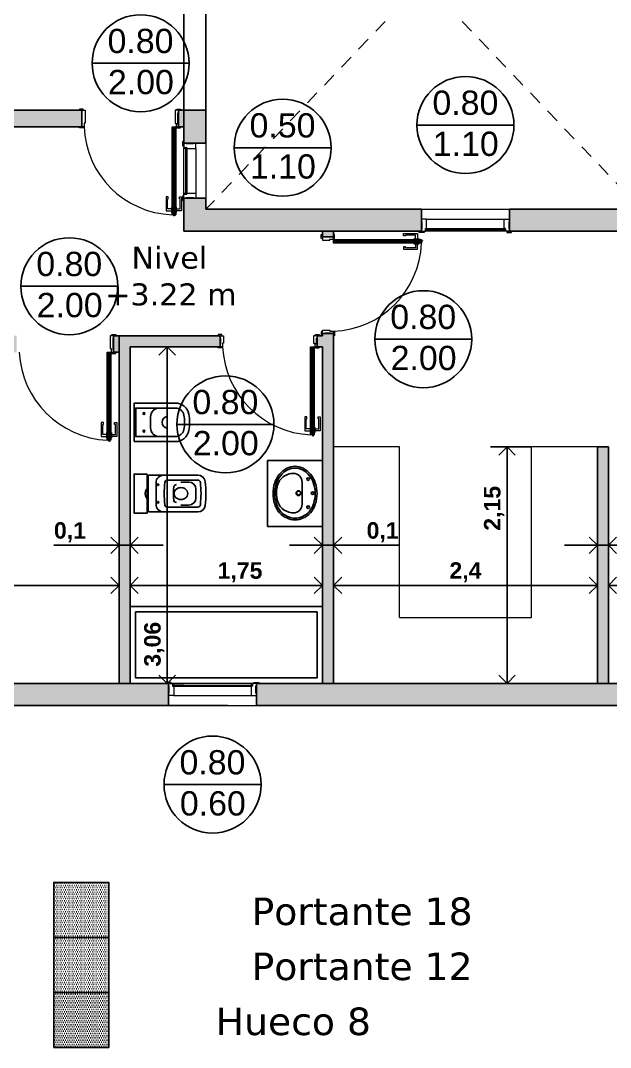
# Model space of a CAD drawing. Header units: millimetres. Extents: x 1515.3 to 1542.6, y 1481.1 to 1546.5.
# Drawn here: x 1531.66 to 1537.02, y 1532.48 to 1541.82 of the extents above; entities that cross this region are included whole.
import ezdxf
from ezdxf.enums import TextEntityAlignment as Align

# ---------------------------------------------------------------- set-up
doc = ezdxf.new("R2010")
doc.units = ezdxf.units.MM
doc.linetypes.add('ACAD_ISO04W100', pattern=[30, 24, -3, 0, -3])
doc.linetypes.add('HIDDEN', pattern=[0.375, 0.25, -0.125])
for name, color, linetype in [('0-Límites', 2, 'Continuous'), ('6 - Pisos', 252, 'Continuous'), ('6 -Sanitarios', 86, 'Continuous'), ('6-Ejes Mampostería', 7, 'Continuous'), ('6-Muro 15', 160, 'Continuous'), ('6-Muro 30', 10, 'Continuous'), ('6-Muro 8', 253, 'Continuous'), ('6-Revoques', 7, 'Continuous'), ('6-Sanitarios', 86, 'Continuous'), ('7-Nomen. Carpintería', 7, 'Continuous')]:
    doc.layers.add(name, color=color, linetype=linetype)
for name, color, linetype, lineweight in [('7-Puertas', 7, 'Continuous', 0), ('7-Ventanas', 7, 'Continuous', 0), ('madera', 35, 'Continuous', 18)]:
    doc.layers.add(name, color=color, linetype=linetype, lineweight=lineweight)
doc.styles.add('ARIAL', font='ARIAL.TTF')
doc.styles.add('SANSSERIFBOLD', font='sasb____.pfb')
doc.styles.get("Standard").update_dxf_attribs({"font": 'ARIAL.TTF'})
doc.dimstyles.new('cota de flecha 1en100', dxfattribs={"dimtxt": 0.18, "dimasz": 0.15, "dimexe": 0.15, "dimexo": 0, "dimgap": 0.025, "dimtad": 1, "dimtxsty": 'SANSSERIFBOLD', "dimblk": 'OPEN90', "dimcen": 0.3, "dimadec": 0, "dimazin": 0, "dimtfac": 1, "dimtmove": 0, "dimatfit": 3, "dimldrblk": 'OPEN90', "dimfxl": 0, "dimarcsym": 0})
pattern_1 = [(0, (-2040.129378, -198.48109), (0.009921875, 0.01984375), [0, -0.01984375])]

# ---------------------------------------------------------------- blocks, each defined once
blk = doc.blocks.new('_Open90')
at = {"color": 0, "linetype": 'ByBlock', "lineweight": -2}
for p, q in [((0, 0), (-1, 0)), ((-0.5, 0.5), (0, 0)), ((0, 0), (-0.5, -0.5))]:
    blk.add_line(p, q, dxfattribs=at)
blk = doc.blocks.new('*D32')
at = {"layer": '6-Ejes Mampostería', "color": 0, "lineweight": -2}
for p, q in [((1529.1949, 1536.8392), (1529.1949, 1536.534)), ((1532.5549, 1536.8581), (1532.5549, 1536.534)), ((1529.3449, 1536.684), (1532.4049, 1536.684))]:
    blk.add_line(p, q, dxfattribs=at)
at = {"layer": '6-Ejes Mampostería', "color": 0, "lineweight": -2, "xscale": 0.15, "yscale": 0.15, "zscale": 0.15, "rotation": 180}
blk.add_blockref('_Open90', (1529.1949, 1536.684), dxfattribs=at)
at = {"layer": '6-Ejes Mampostería', "color": 0, "lineweight": -2, "xscale": 0.15, "yscale": 0.15, "zscale": 0.15}
blk.add_blockref('_Open90', (1532.5549, 1536.684), dxfattribs=at)
at = {"layer": '6-Ejes Mampostería', "color": 0, "insert": (1531.0249, 1536.802), "char_height": 0.15, "attachment_point": 5, "style": 'SANSSERIFBOLD'}
blk.add_mtext('3,36', dxfattribs=at)
blk = doc.blocks.new('*D33')
at = {"layer": '6-Ejes Mampostería', "color": 0, "lineweight": -2}
for p, q in [((1532.6549, 1536.8392), (1532.6549, 1536.534)), ((1534.4049, 1536.8581), (1534.4049, 1536.534)), ((1532.8049, 1536.684), (1534.2549, 1536.684))]:
    blk.add_line(p, q, dxfattribs=at)
at = {"layer": '6-Ejes Mampostería', "color": 0, "lineweight": -2, "xscale": 0.15, "yscale": 0.15, "zscale": 0.15, "rotation": 180}
blk.add_blockref('_Open90', (1532.6549, 1536.684), dxfattribs=at)
at = {"layer": '6-Ejes Mampostería', "color": 0, "lineweight": -2, "xscale": 0.15, "yscale": 0.15, "zscale": 0.15}
blk.add_blockref('_Open90', (1534.4049, 1536.684), dxfattribs=at)
at = {"layer": '6-Ejes Mampostería', "color": 0, "insert": (1533.6549, 1536.802), "char_height": 0.15, "attachment_point": 5, "style": 'SANSSERIFBOLD'}
blk.add_mtext('1,75', dxfattribs=at)
blk = doc.blocks.new('*D34')
at = {"layer": '6-Ejes Mampostería', "color": 0, "lineweight": -2}
for p, q in [((1534.5049, 1536.8392), (1534.5049, 1536.534)), ((1536.9049, 1536.8581), (1536.9049, 1536.534)), ((1534.6549, 1536.684), (1536.7549, 1536.684))]:
    blk.add_line(p, q, dxfattribs=at)
at = {"layer": '6-Ejes Mampostería', "color": 0, "lineweight": -2, "xscale": 0.15, "yscale": 0.15, "zscale": 0.15, "rotation": 180}
blk.add_blockref('_Open90', (1534.5049, 1536.684), dxfattribs=at)
at = {"layer": '6-Ejes Mampostería', "color": 0, "lineweight": -2, "xscale": 0.15, "yscale": 0.15, "zscale": 0.15}
blk.add_blockref('_Open90', (1536.9049, 1536.684), dxfattribs=at)
at = {"layer": '6-Ejes Mampostería', "color": 0, "insert": (1535.7049, 1536.802), "char_height": 0.15, "attachment_point": 5, "style": 'SANSSERIFBOLD'}
blk.add_mtext('2,4', dxfattribs=at)
blk = doc.blocks.new('*D35')
at = {"layer": '6-Ejes Mampostería', "color": 0, "lineweight": -2}
for p, q in [((1537.0049, 1536.8392), (1537.0049, 1536.534)), ((1540.8949, 1536.8581), (1540.8949, 1536.534)), ((1537.1549, 1536.684), (1540.7449, 1536.684))]:
    blk.add_line(p, q, dxfattribs=at)
at = {"layer": '6-Ejes Mampostería', "color": 0, "lineweight": -2, "xscale": 0.15, "yscale": 0.15, "zscale": 0.15, "rotation": 180}
blk.add_blockref('_Open90', (1537.0049, 1536.684), dxfattribs=at)
at = {"layer": '6-Ejes Mampostería', "color": 0, "lineweight": -2, "xscale": 0.15, "yscale": 0.15, "zscale": 0.15}
blk.add_blockref('_Open90', (1540.8949, 1536.684), dxfattribs=at)
at = {"layer": '6-Ejes Mampostería', "color": 0, "insert": (1538.8949, 1536.802), "char_height": 0.15, "attachment_point": 5, "style": 'SANSSERIFBOLD'}
blk.add_mtext('3,89', dxfattribs=at)
blk = doc.blocks.new('*D40')
at = {"layer": '6-Ejes Mampostería', "color": 0, "lineweight": -2}
for p, q in [((1532.5549, 1537.2225), (1532.5549, 1536.8984)), ((1532.6549, 1537.2036), (1532.6549, 1536.8984)), ((1532.4049, 1537.0484), (1531.9614, 1537.0484)), ((1532.6549, 1537.0484), (1532.5549, 1537.0484)), ((1532.8049, 1537.0484), (1532.9549, 1537.0484))]:
    blk.add_line(p, q, dxfattribs=at)
at = {"layer": '6-Ejes Mampostería', "color": 0, "lineweight": -2, "xscale": 0.15, "yscale": 0.15, "zscale": 0.15}
blk.add_blockref('_Open90', (1532.5549, 1537.0484), dxfattribs=at)
at = {"layer": '6-Ejes Mampostería', "color": 0, "lineweight": -2, "xscale": 0.15, "yscale": 0.15, "zscale": 0.15, "rotation": 180}
blk.add_blockref('_Open90', (1532.6549, 1537.0484), dxfattribs=at)
at = {"layer": '6-Ejes Mampostería', "color": 0, "insert": (1532.1081, 1537.1664), "char_height": 0.15, "attachment_point": 5, "style": 'SANSSERIFBOLD'}
blk.add_mtext('0,1', dxfattribs=at)
blk = doc.blocks.new('*D42')
at = {"layer": '6-Ejes Mampostería', "color": 0, "lineweight": -2}
for p, q in [((1534.4049, 1537.2225), (1534.4049, 1536.8984)), ((1534.5049, 1537.2036), (1534.5049, 1536.8984)), ((1534.2549, 1537.0484), (1534.1049, 1537.0484)), ((1534.4049, 1537.0484), (1534.5049, 1537.0484)), ((1534.6549, 1537.0484), (1535.0983, 1537.0484))]:
    blk.add_line(p, q, dxfattribs=at)
at = {"layer": '6-Ejes Mampostería', "color": 0, "lineweight": -2, "xscale": 0.15, "yscale": 0.15, "zscale": 0.15}
blk.add_blockref('_Open90', (1534.4049, 1537.0484), dxfattribs=at)
at = {"layer": '6-Ejes Mampostería', "color": 0, "lineweight": -2, "xscale": 0.15, "yscale": 0.15, "zscale": 0.15, "rotation": 180}
blk.add_blockref('_Open90', (1534.5049, 1537.0484), dxfattribs=at)
at = {"layer": '6-Ejes Mampostería', "color": 0, "insert": (1534.9516, 1537.1664), "char_height": 0.15, "attachment_point": 5, "style": 'SANSSERIFBOLD'}
blk.add_mtext('0,1', dxfattribs=at)
blk = doc.blocks.new('*D43')
at = {"layer": '6-Ejes Mampostería', "color": 0, "lineweight": -2}
for p, q in [((1536.9049, 1537.2225), (1536.9049, 1536.8984)), ((1537.0049, 1537.2036), (1537.0049, 1536.8984)), ((1536.7549, 1537.0484), (1536.6049, 1537.0484)), ((1536.9049, 1537.0484), (1537.0049, 1537.0484)), ((1537.1549, 1537.0484), (1537.5983, 1537.0484))]:
    blk.add_line(p, q, dxfattribs=at)
at = {"layer": '6-Ejes Mampostería', "color": 0, "lineweight": -2, "xscale": 0.15, "yscale": 0.15, "zscale": 0.15}
blk.add_blockref('_Open90', (1536.9049, 1537.0484), dxfattribs=at)
at = {"layer": '6-Ejes Mampostería', "color": 0, "lineweight": -2, "xscale": 0.15, "yscale": 0.15, "zscale": 0.15, "rotation": 180}
blk.add_blockref('_Open90', (1537.0049, 1537.0484), dxfattribs=at)
at = {"layer": '6-Ejes Mampostería', "color": 0, "insert": (1537.4516, 1537.1664), "char_height": 0.15, "attachment_point": 5, "style": 'SANSSERIFBOLD'}
blk.add_mtext('0,1', dxfattribs=at)
blk = doc.blocks.new('*D49')
at = {"layer": '6-Ejes Mampostería', "color": 0, "lineweight": -2}
for p, q in [((1536.3049, 1537.9424), (1535.9334, 1537.9424)), ((1536.0834, 1535.9424), (1536.0834, 1537.7924)), ((1535.9283, 1535.7924), (1536.2334, 1535.7924))]:
    blk.add_line(p, q, dxfattribs=at)
at = {"layer": '6-Ejes Mampostería', "color": 0, "lineweight": -2, "xscale": 0.15, "yscale": 0.15, "zscale": 0.15}
for p, rotation in [((1536.0834, 1537.9424), 90), ((1536.0834, 1535.7924), 270)]:
    blk.add_blockref('_Open90', p, dxfattribs=dict(at, rotation=rotation))
at = {"layer": '6-Ejes Mampostería', "color": 0, "insert": (1535.9654, 1537.3844), "char_height": 0.15, "attachment_point": 5, "rotation": 90, "style": 'SANSSERIFBOLD'}
blk.add_mtext('2,15', dxfattribs=at)
blk = doc.blocks.new('*D50')
at = {"layer": '6-Ejes Mampostería', "color": 0, "lineweight": -2}
for p, q in [((1533.2143, 1538.8524), (1532.8428, 1538.8524)), ((1532.9928, 1535.9424), (1532.9928, 1538.7024)), ((1532.8377, 1535.7924), (1533.1428, 1535.7924))]:
    blk.add_line(p, q, dxfattribs=at)
at = {"layer": '6-Ejes Mampostería', "color": 0, "lineweight": -2, "xscale": 0.15, "yscale": 0.15, "zscale": 0.15}
for p, rotation in [((1532.9928, 1538.8524), 90), ((1532.9928, 1535.7924), 270)]:
    blk.add_blockref('_Open90', p, dxfattribs=dict(at, rotation=rotation))
at = {"layer": '6-Ejes Mampostería', "color": 0, "insert": (1532.8748, 1536.1488), "char_height": 0.15, "attachment_point": 5, "rotation": 90, "style": 'SANSSERIFBOLD'}
blk.add_mtext('3,06', dxfattribs=at)

msp = doc.modelspace()

# ---------------------------------------------------------------- hatches: boundary and pattern name
at = {"layer": '6-Muro 15'}
h = msp.add_hatch(dxfattribs=at)
h.set_pattern_fill('DOTS', color=256, scale=0.005, style=0)
h.set_pattern_definition([(0, (-889.1282435, 156.3702736), (0.00396875, 0.0079375), [0, -0.0079375])])
h.paths.add_polyline_path([(1529.0449, 1541.0024), (1529.0449, 1535.7924), (1529.1949, 1535.7924), (1529.1949, 1538.8024), (1531.6249, 1538.8024), (1531.6249, 1538.9524), (1529.1949, 1538.9524), (1529.1949, 1540.8524), (1532.2149, 1540.8524), (1532.2149, 1541.0024)])
h.paths.add_polyline_path([(1533.1449, 1541.0024), (1533.0949, 1541.0024), (1533.0949, 1540.8524), (1533.1449, 1540.8524)])
h.paths.add_polyline_path([(1532.5049, 1538.8024), (1532.5549, 1538.8024), (1532.5549, 1538.9524), (1532.5049, 1538.9524)])
h = msp.add_hatch(dxfattribs=at)
h.set_pattern_fill('DOTS', color=256, scale=0.0125, style=0)
h.set_pattern_definition([(0, (-249.543334, 662.866994), (0.009921875, 0.01984375), [0, -0.01984375])])
h.paths.add_polyline_path([(1531.9614, 1532.9837), (1532.4614, 1532.9837), (1532.4614, 1533.4837), (1531.9614, 1533.4837)])
at = {"layer": '6-Muro 30'}
h = msp.add_hatch(dxfattribs=at)
h.set_pattern_fill('DOTS', color=256, scale=0.0125, style=0)
h.set_pattern_definition(pattern_1)
h.paths.add_polyline_path([(1529.6949, 1535.7924), (1529.0449, 1535.7924), (1529.0449, 1535.5924), (1529.6949, 1535.5924)])
h.paths.add_polyline_path([(1533.0049, 1535.7924), (1531.1949, 1535.7924), (1531.1949, 1535.5924), (1533.0049, 1535.5924)])
h.paths.add_polyline_path([(1538.2549, 1535.7924), (1533.8049, 1535.7924), (1533.8049, 1535.5924), (1538.2549, 1535.5924)])
h.paths.add_polyline_path([(1541.0547, 1540.1024), (1539.7549, 1540.1024), (1539.7549, 1539.9024), (1540.8949, 1539.9024), (1540.8949, 1535.7924), (1539.7549, 1535.7924), (1539.7549, 1535.5924), (1541.0449, 1535.5924)])
h.paths.add_polyline_path([(1541.1949, 1540.1024), (1541.0547, 1540.1024), (1541.0449, 1535.5924), (1541.1949, 1535.5924)])
h.paths.add_polyline_path([(1538.2549, 1540.1024), (1536.1049, 1540.1024), (1536.1049, 1539.9024), (1538.2549, 1539.9024)])
h.paths.add_polyline_path([(1535.3049, 1540.1024), (1533.3449, 1540.1024), (1533.3449, 1540.2024), (1533.1449, 1540.2024), (1533.1449, 1539.9024), (1535.3049, 1539.9024)])
h.paths.add_polyline_path([(1533.3449, 1541.0024), (1533.1449, 1541.0024), (1533.1449, 1540.7024), (1533.3449, 1540.7024)])
h = msp.add_hatch(dxfattribs=at)
h.set_pattern_fill('DOTS', color=256, scale=0.0125, style=0)
h.set_pattern_definition([(0, (-249.543334, 662.616994), (0.009921875, 0.01984375), [0, -0.01984375])])
h.paths.add_polyline_path([(1532.4614, 1533.4837), (1532.4614, 1533.9837), (1531.9614, 1533.9837), (1531.9614, 1533.4837)])
at = {"layer": '6-Muro 8'}
h = msp.add_hatch(dxfattribs=at)
h.set_pattern_fill('DOTS', color=256, scale=0.0125, style=0)
h.set_pattern_definition(pattern_1)
h.paths.add_polyline_path([(1532.5549, 1538.9524), (1532.5549, 1537.3724), (1532.5549, 1535.7924), (1532.6549, 1535.7924), (1532.6549, 1537.3224), (1532.6549, 1538.8524), (1533.4749, 1538.8524), (1533.4749, 1538.9524)])
h.paths.add_polyline_path([(1534.4049, 1535.7924), (1534.5049, 1535.7924), (1534.5049, 1538.9724), (1534.4049, 1538.9724), (1534.4049, 1538.9524), (1534.3549, 1538.9524), (1534.3549, 1538.8524), (1534.4049, 1538.8524)])
h.paths.add_polyline_path([(1537.0049, 1537.9424), (1536.9049, 1537.9424), (1536.9049, 1535.7924), (1537.0049, 1535.7924)])
h.paths.add_polyline_path([(1534.5049, 1539.8524), (1534.5049, 1539.9024), (1534.4049, 1539.9024), (1534.4049, 1539.8524)])
h = msp.add_hatch(dxfattribs=at)
h.set_pattern_fill('DOTS', color=256, scale=0.0125, style=0)
h.set_pattern_definition([(0, (-249.543334, 663.116994), (0.009921875, 0.01984375), [0, -0.01984375])])
h.paths.add_polyline_path([(1532.4614, 1532.9837), (1531.9614, 1532.9837), (1531.9614, 1532.4837), (1532.4614, 1532.4837)])
at = {"layer": '7-Puertas'}
h = msp.add_hatch(dxfattribs=at)
h.set_pattern_fill('CORK', color=252, scale=0.003, angle=765, style=0)
h.set_pattern_definition([(225, (1654.672636, 1656.695632), (0.0067351921, -0.0067351921), []), (1e-14, (1654.6659, 1656.695632), (8e-18, 0.02694078), [0.01347039, -0.01347039]), (1e-14, (1654.664217, 1656.693949), (8e-18, 0.02694078), [0.01347039, -0.01347039]), (1e-14, (1654.662534, 1656.692265), (8e-18, 0.02694078), [0.01347039, -0.01347039])])
h.paths.add_polyline_path([(1533.0368, 1540.0526), (1533.0368, 1540.8526), (1533.07, 1540.8526), (1533.07, 1540.0526)])
h = msp.add_hatch(dxfattribs=at)
h.set_pattern_fill('CORK', color=252, scale=0.003, angle=855, style=0)
h.set_pattern_definition([(315, (1418.611596, 1661.43015), (0.0067351921, 0.0067351921), []), (90, (1418.611596, 1661.423415), (-0.02694078, 1e-17), [0.01347039, -0.01347039]), (90, (1418.61328, 1661.42173), (-0.02694078, 1e-17), [0.01347039, -0.01347039]), (90, (1418.614963, 1661.420047), (-0.02694078, 1e-17), [0.01347039, -0.01347039])])
h.paths.add_polyline_path([(1535.3046, 1539.7943), (1534.5046, 1539.7943), (1534.5046, 1539.8275), (1535.3046, 1539.8275)])
h = msp.add_hatch(dxfattribs=at)
h.set_pattern_fill('CORK', color=252, scale=0.003, angle=765, style=0)
h.set_pattern_definition([(225, (1654.082636, 1654.695632), (0.0067351921, -0.0067351921), []), (1e-14, (1654.0759, 1654.695632), (8e-18, 0.02694078), [0.01347039, -0.01347039]), (1e-14, (1654.074217, 1654.693949), (8e-18, 0.02694078), [0.01347039, -0.01347039]), (1e-14, (1654.072534, 1654.692265), (8e-18, 0.02694078), [0.01347039, -0.01347039])])
h.paths.add_polyline_path([(1532.4468, 1538.0026), (1532.4468, 1538.8026), (1532.48, 1538.8026), (1532.48, 1538.0026)])
h = msp.add_hatch(dxfattribs=at)
h.set_pattern_fill('CORK', color=252, scale=0.003, angle=765, style=0)
h.set_pattern_definition([(225, (1655.932636, 1654.745632), (0.0067351921, -0.0067351921), []), (1e-14, (1655.9259, 1654.745632), (8e-18, 0.02694078), [0.01347039, -0.01347039]), (1e-14, (1655.924217, 1654.743949), (8e-18, 0.02694078), [0.01347039, -0.01347039]), (1e-14, (1655.922534, 1654.742265), (8e-18, 0.02694078), [0.01347039, -0.01347039])])
h.paths.add_polyline_path([(1534.2968, 1538.0526), (1534.2968, 1538.8526), (1534.33, 1538.8526), (1534.33, 1538.0526)])

# ---------------------------------------------------------------- linework, layer by layer
at = {"layer": '0-Límites', "linetype": 'HIDDEN', "ltscale": 0.5}
for p, q in [((1533.3449, 1544.2524), (1537.3049, 1540.1024)), ((1537.3049, 1544.2524), (1533.3449, 1540.1024))]:
    msp.add_line(p, q, dxfattribs=at)
at = {"layer": '0-Límites', "linetype": 'ACAD_ISO04W100', "ltscale": 0.1}
msp.add_line((1528.0449, 1535.5924), (1542.0449, 1535.5924), dxfattribs=at)
at = {"layer": '6 -Sanitarios'}
msp.add_line((1534.2189, 1537.4224), (1534.2189, 1537.6224), dxfattribs=at)
at = {"layer": '6 -Sanitarios', "linetype": 'Continuous', "ltscale": 0.1}
msp.add_line((1534.4049, 1536.4924), (1532.6549, 1536.4924), dxfattribs=at)
at = {"layer": '6 -Sanitarios'}
for points in [[(1533.9049, 1537.2184), (1534.4049, 1537.2184), (1534.4049, 1537.8184), (1533.9049, 1537.8184)], [(1532.7049, 1536.4424), (1534.3549, 1536.4424), (1534.3549, 1535.8424), (1532.7049, 1535.8424)]]:
    msp.add_lwpolyline(points, close=True, dxfattribs=at)
for points in [[(1533.9549, 1537.5184, 0.080772), (1533.9707, 1537.4212, 0.089305), (1534.0134, 1537.343, 0.110962), (1534.0806, 1537.2964, 0.119182), (1534.1549, 1537.2784, 0.119182), (1534.2291, 1537.2964, 0.110962), (1534.2963, 1537.343, 0.089305), (1534.3391, 1537.4212, 0.080772), (1534.3549, 1537.5184, 0.080772), (1534.3391, 1537.6155, 0.089305), (1534.2963, 1537.6938, 0.104793), (1534.2291, 1537.7484, 0.119182), (1534.1549, 1537.7664, 0.119182), (1534.0806, 1537.7484, 0.104793), (1534.0134, 1537.6938, 0.089305), (1533.9707, 1537.6155, 0.080772)], [(1533.9709, 1537.5184, 0.080772), (1533.9858, 1537.4263, 0.088756), (1534.0256, 1537.3535, 0.11126), (1534.0873, 1537.3109, 0.120398), (1534.1549, 1537.2944, 0.120398), (1534.2224, 1537.3109, 0.11126), (1534.2841, 1537.3535, 0.088756), (1534.3239, 1537.4263, 0.080772), (1534.3389, 1537.5184, 0.080772), (1534.3239, 1537.6105, 0.089305), (1534.2838, 1537.6837, 0.104793), (1534.2218, 1537.7342, 0.119182), (1534.1549, 1537.7504, 0.119182), (1534.0879, 1537.7342, 0.104793), (1534.0259, 1537.6837, 0.089305), (1533.9858, 1537.6105, 0.080772)]]:
    msp.add_lwpolyline(points, format="xyb", close=True, dxfattribs=at)
for points in [[(1533.9869, 1537.5224, -0.02495), (1533.9879, 1537.5498, -0.088119)], [(1533.9869, 1537.5224, 0.072856), (1533.9973, 1537.4435, 0.088119)]]:
    msp.add_lwpolyline(points, format="xyb", dxfattribs=at)
for centre, radius in [((1534.2749, 1537.6504), 0.012), ((1534.1869, 1537.5224), 0.0219), ((1534.1869, 1537.5224), 0.0179), ((1534.3149, 1537.5224), 0.012), ((1534.2749, 1537.3944), 0.012)]:
    msp.add_circle(centre, radius, dxfattribs=at)
for centre, radius, start, end in [((1534.1416, 1537.5483), 0.1538, 87.90036, 179.45523), ((1534.1389, 1537.6224), 0.08, 0, 90), ((1534.1416, 1537.4965), 0.1538, 200.171, 272.09964), ((1534.1389, 1537.4224), 0.08, 270, 0)]:
    msp.add_arc(centre, radius, start, end, dxfattribs=at)
at = {"layer": '6-Revoques'}
for p, q in [((1533.1449, 1541.0024), (1533.1449, 1544.1024)), ((1533.3449, 1541.0024), (1533.3449, 1544.1024)), ((1532.2149, 1540.8524), (1532.2149, 1541.0024)), ((1533.0949, 1540.8524), (1533.0949, 1541.0024)), ((1533.1449, 1540.7024), (1533.1449, 1541.0024)), ((1533.3449, 1541.0024), (1533.3449, 1540.7024)), ((1533.1449, 1540.7024), (1533.3449, 1540.7024)), ((1533.1449, 1539.9024), (1533.1449, 1540.2024)), ((1533.1449, 1540.2024), (1533.3449, 1540.2024)), ((1533.3449, 1540.1024), (1533.3449, 1540.2024)), ((1535.3049, 1540.1024), (1535.3049, 1539.9024)), ((1536.1049, 1540.1024), (1536.1049, 1539.9024)), ((1534.4049, 1539.8524), (1534.4049, 1539.9024)), ((1534.5049, 1539.8524), (1534.5049, 1539.9024)), ((1534.5049, 1539.8524), (1534.4049, 1539.8524)), ((1534.4049, 1538.9524), (1534.4049, 1538.9724)), ((1534.5049, 1538.9724), (1534.4049, 1538.9724)), ((1534.5049, 1535.7924), (1534.5049, 1538.9724)), ((1532.5049, 1538.8024), (1532.5049, 1538.9524)), ((1532.5549, 1535.7924), (1532.5549, 1538.9524)), ((1533.4749, 1538.8524), (1533.4749, 1538.9524)), ((1534.3549, 1538.8524), (1534.3549, 1538.9524)), ((1532.6549, 1535.7924), (1532.6549, 1538.8524)), ((1534.4049, 1535.7924), (1534.4049, 1538.8524)), ((1536.9049, 1535.7924), (1536.9049, 1537.9424)), ((1537.0049, 1535.7924), (1537.0049, 1537.9424)), ((1533.0049, 1535.7924), (1533.0049, 1535.5924)), ((1533.0049, 1535.7924), (1533.0049, 1535.5924)), ((1533.8049, 1535.7924), (1533.8049, 1535.5924)), ((1531.1949, 1535.5924), (1533.0049, 1535.5924)), ((1533.8049, 1535.5924), (1538.2549, 1535.5924))]:
    msp.add_line(p, q, dxfattribs=at)
at = {"layer": '6-Revoques', "linetype": 'Continuous', "ltscale": 0.1}
for p, q in [((1529.0449, 1541.0024), (1532.2149, 1541.0024)), ((1533.0949, 1541.0024), (1533.3449, 1541.0024)), ((1529.1949, 1540.8524), (1532.2149, 1540.8524)), ((1533.0949, 1540.8524), (1533.1449, 1540.8524)), ((1533.3449, 1540.1024), (1535.3049, 1540.1024)), ((1536.1049, 1540.1024), (1538.2549, 1540.1024)), ((1533.1449, 1539.9024), (1535.3049, 1539.9024)), ((1536.1049, 1539.9024), (1538.2549, 1539.9024)), ((1532.5049, 1538.9524), (1533.4749, 1538.9524)), ((1534.3549, 1538.9524), (1534.4049, 1538.9524)), ((1532.5049, 1538.8024), (1532.5549, 1538.8024)), ((1532.6549, 1538.8524), (1533.4749, 1538.8524)), ((1534.3549, 1538.8524), (1534.4049, 1538.8524)), ((1537.0049, 1537.9424), (1536.9049, 1537.9424)), ((1531.1949, 1535.7924), (1533.0049, 1535.7924)), ((1533.8049, 1535.7924), (1538.2549, 1535.7924))]:
    msp.add_line(p, q, dxfattribs=at)
at = {"layer": '6-Revoques'}
for points in [[(1531.9614, 1533.4837), (1532.4614, 1533.4837), (1532.4614, 1533.9837), (1531.9614, 1533.9837)], [(1531.9614, 1532.9837), (1532.4614, 1532.9837), (1532.4614, 1533.4837), (1531.9614, 1533.4837)], [(1531.9614, 1532.4837), (1532.4614, 1532.4837), (1532.4614, 1532.9837), (1531.9614, 1532.9837)]]:
    msp.add_lwpolyline(points, close=True, dxfattribs=at)
at = {"layer": '6-Sanitarios'}
for p, q in [((1532.6914, 1538.3381), (1532.6914, 1537.9941)), ((1532.8764, 1538.3411), (1532.6944, 1538.3411)), ((1533.0664, 1538.3411), (1532.8764, 1538.3411)), ((1532.7064, 1538.2941), (1532.7064, 1538.0381)), ((1533.0664, 1538.2961), (1532.7084, 1538.2961)), ((1532.8414, 1538.2161), (1532.8414, 1538.1161)), ((1532.7084, 1538.0361), (1533.0664, 1538.0361)), ((1532.8764, 1537.9911), (1532.6944, 1537.9911)), ((1533.0664, 1537.9911), (1532.8764, 1537.9911)), ((1532.8205, 1537.5184), (1532.8205, 1537.6775)), ((1532.961, 1537.6857), (1532.8287, 1537.6857)), ((1532.961, 1537.6857), (1533.2715, 1537.6857)), ((1532.8908, 1537.6155), (1532.8908, 1537.5184)), ((1532.9933, 1537.6408), (1533.272, 1537.6408)), ((1533.1893, 1537.6228), (1533.1174, 1537.6228)), ((1533.2541, 1537.5184), (1533.2541, 1537.558)), ((1532.8205, 1537.5184), (1532.8205, 1537.3593)), ((1532.8908, 1537.4213), (1532.8908, 1537.5184)), ((1533.2541, 1537.5184), (1533.2541, 1537.4788)), ((1532.9933, 1537.396), (1533.272, 1537.396)), ((1533.1893, 1537.414), (1533.1174, 1537.414)), ((1532.961, 1537.3511), (1532.8287, 1537.3511)), ((1532.961, 1537.3511), (1533.2715, 1537.3511))]:
    msp.add_line(p, q, dxfattribs=at)
msp.add_lwpolyline([(1532.8113, 1537.6957), (1532.8113, 1537.3411), (1532.6914, 1537.3411), (1532.6914, 1537.6957)], close=True, dxfattribs=at)
for points in [[(1532.9092, 1537.606, 0.135765), (1532.9073, 1537.6054, 0.106933), (1532.9055, 1537.6037, 0.081683), (1532.9043, 1537.6014, 0.069843), (1532.9039, 1537.5983, 0.069843), (1532.9043, 1537.5953, 0.081683), (1532.9055, 1537.5929, 0.106933), (1532.9073, 1537.5912, 0.135765), (1532.9092, 1537.5907, 0.135765)], [(1532.9092, 1537.5907, 0.120573), (1532.9115, 1537.5912, 0.105064), (1532.9135, 1537.5929, 0.088664), (1532.9148, 1537.5953, 0.079761), (1532.9153, 1537.5983, 0.079761), (1532.9148, 1537.6013, 0.088664), (1532.9135, 1537.6037, 0.105064), (1532.9115, 1537.6054, 0.120573), (1532.9092, 1537.606, 0.120573)], [(1532.9092, 1537.4308, -0.135765), (1532.9073, 1537.4314, -0.106933), (1532.9055, 1537.4331, -0.081683), (1532.9043, 1537.4354, -0.069843), (1532.9039, 1537.4385, -0.069843), (1532.9043, 1537.4415, -0.081683), (1532.9055, 1537.4439, -0.106933), (1532.9073, 1537.4456, -0.135765), (1532.9092, 1537.4461, -0.135765)], [(1532.9092, 1537.4461, -0.120573), (1532.9115, 1537.4456, -0.105064), (1532.9135, 1537.4439, -0.088664), (1532.9148, 1537.4415, -0.079761), (1532.9153, 1537.4385, -0.079761), (1532.9148, 1537.4355, -0.088664), (1532.9135, 1537.4331, -0.105064), (1532.9115, 1537.4314, -0.120573), (1532.9092, 1537.4308, -0.120573)]]:
    msp.add_lwpolyline(points, format="xyb", dxfattribs=at)
for centre in [(1532.7814, 1538.2461), (1532.7814, 1538.0861)]:
    msp.add_circle(centre, 0.0085, dxfattribs=at)
for centre, radius, start, end in [((1532.6944, 1538.3381), 0.003, 90, 180), ((1533.0664, 1538.2161), 0.125, 11.44415, 90), ((1532.7084, 1538.2941), 0.002, 90, 180), ((1532.9214, 1538.2161), 0.08, 90, 180), ((1533.0031, 1538.1634), 0.0578, 101.60594, 177.38074), ((1533.0014, 1538.1457), 0.075, 97.256, 97.60578), ((1533.0664, 1538.2161), 0.08, 11.44415, 90), ((1532.8194, 1538.1661), 0.332, 348.55585, 11.44415), ((1532.8194, 1538.1661), 0.377, 348.55585, 11.44415), ((1532.9214, 1538.1161), 0.08, 180, 270), ((1533.0031, 1538.1687), 0.0578, 182.61926, 258.39406), ((1532.7084, 1538.0381), 0.002, 180, 270), ((1533.0014, 1538.1865), 0.075, 262.39422, 262.744), ((1533.0664, 1538.1161), 0.08, 270, 348.55585), ((1533.0664, 1538.1161), 0.125, 270, 348.55585), ((1532.6944, 1537.9941), 0.003, 180, 270), ((1532.8287, 1537.6775), 0.00819, 90, 180), ((1532.961, 1537.6155), 0.0702, 90, 180), ((1533.2715, 1537.618), 0.0678, 6.43544, 90), ((1532.8678, 1537.5184), 0.0742, 147.50485, 212.49515), ((1532.8213, 1537.5494), 0.0184, 92.70815, 151.11164), ((1533.8748, 1537.5184), 0.9094, 173.57291, 180), ((1532.9939, 1537.6178), 0.023, 90, 173.57291), ((1534.0065, 1537.5184), 0.9567, 176.63682, 180), ((1533.0784, 1537.5729), 0.027, 90, 176.63682), ((1533.1057, 1537.5184), 0.0504, 121.47191, 180), ((1533.1168, 1537.5034), 0.069, 89.56202, 122.8418), ((1533.1179, 1537.5034), 0.069, 57.1582, 90.43798), ((1533.129, 1537.5184), 0.0504, 0, 58.52809), ((1533.1893, 1537.558), 0.0648, 0, 90), ((1533.2715, 1537.6178), 0.023, 6.42709, 90), ((1532.3906, 1537.5184), 0.9094, 0, 6.42709), ((1532.3888, 1537.5184), 0.9561, 0, 6.43544), ((1532.8213, 1537.4874), 0.0184, 208.88836, 267.29185), ((1533.8748, 1537.5184), 0.9094, 180, 186.42709), ((1534.0065, 1537.5184), 0.9567, 180, 183.36318), ((1533.0784, 1537.4639), 0.027, 183.36318, 270), ((1533.1057, 1537.5184), 0.0504, 180, 238.52809), ((1533.1168, 1537.5334), 0.069, 237.1582, 270.43798), ((1533.1179, 1537.5334), 0.069, 269.56202, 302.8418), ((1533.129, 1537.5184), 0.0504, 301.47191, 0), ((1533.1893, 1537.4788), 0.0648, 270, 0), ((1532.3906, 1537.5184), 0.9094, 353.57291, 0), ((1532.3888, 1537.5184), 0.9561, 353.56456, 0), ((1532.961, 1537.4213), 0.0702, 180, 270), ((1532.9939, 1537.419), 0.023, 186.42709, 270), ((1533.2715, 1537.419), 0.023, 270, 353.57291), ((1533.2715, 1537.4188), 0.0678, 270, 353.56456), ((1532.8287, 1537.3593), 0.00819, 180, 270)]:
    msp.add_arc(centre, radius, start, end, dxfattribs=at)
at = {"layer": '7-Nomen. Carpintería', "color": 1}
for p, q in [((1533.1919, 1541.4295), (1532.3097, 1541.4295)), ((1536.146, 1540.8682), (1535.2637, 1540.8682)), ((1534.4832, 1540.6624), (1533.601, 1540.6624)), ((1532.5438, 1539.4026), (1531.6616, 1539.4026)), ((1535.7627, 1538.9215), (1534.8804, 1538.9215)), ((1533.9635, 1538.1474), (1533.0813, 1538.1474)), ((1533.846, 1534.873), (1532.9637, 1534.873))]:
    msp.add_line(p, q, dxfattribs=at)
at = {"layer": '7-Nomen. Carpintería', "color": 2}
for centre in [(1532.7508, 1541.4295), (1535.7049, 1540.8682), (1534.0421, 1540.6624), (1532.1027, 1539.4026), (1535.3215, 1538.9215), (1533.5224, 1538.1474), (1533.4049, 1534.873)]:
    msp.add_circle(centre, 0.4411, dxfattribs=at)
at = {"layer": '7-Puertas', "color": 2}
for points in [[(1532.1949, 1541.0035), (1532.2298, 1541.0035), (1532.2298, 1541.0131), (1532.1949, 1541.0131), (1532.1949, 1541.0035)], [(1533.1149, 1541.0035), (1533.08, 1541.0035), (1533.08, 1541.0131), (1533.1149, 1541.0131), (1533.1149, 1541.0035)], [(1532.2361, 1540.8524), (1532.2361, 1540.8524), (1532.2361, 1540.8524), (1532.2149, 1540.8524), (1532.2149, 1540.8749), (1532.2197, 1540.8749), (1532.2197, 1540.9799), (1532.2149, 1540.9799), (1532.2149, 1541.0024), (1532.2149, 1541.0024), (1532.2461, 1541.0024), (1532.2461, 1541.0024), (1532.2461, 1541.0024), (1532.2461, 1541.0024), (1532.2461, 1540.8867), (1532.2461, 1540.8867), (1532.2461, 1540.8867), (1532.2361, 1540.8867), (1532.2361, 1540.8524)], [(1533.0737, 1540.8524), (1533.0737, 1540.8524), (1533.0737, 1540.8524), (1533.0949, 1540.8524), (1533.0949, 1540.874), (1533.09, 1540.874), (1533.09, 1540.9799), (1533.0949, 1540.9799), (1533.0949, 1541.0024), (1533.0949, 1541.0024), (1533.0637, 1541.0024), (1533.0637, 1541.0024), (1533.0637, 1541.0024), (1533.0637, 1541.0024), (1533.0637, 1540.8859), (1533.0637, 1540.8859), (1533.0637, 1540.8859), (1533.0737, 1540.8859), (1533.0737, 1540.8524)], [(1532.1949, 1540.8516), (1532.2298, 1540.8516), (1532.2298, 1540.842), (1532.1949, 1540.842), (1532.1949, 1540.8516)], [(1533.1149, 1540.8516), (1533.0799, 1540.8516), (1533.0799, 1540.842), (1533.1149, 1540.842), (1533.1149, 1540.8516)], [(1534.4037, 1539.8724), (1534.4037, 1539.8375), (1534.3941, 1539.8375), (1534.3941, 1539.8724), (1534.4037, 1539.8724)], [(1534.5049, 1539.8312), (1534.5049, 1539.8312), (1534.5049, 1539.8312), (1534.5049, 1539.8524), (1534.4832, 1539.8524), (1534.4832, 1539.8475), (1534.4274, 1539.8475), (1534.4274, 1539.8524), (1534.4049, 1539.8524), (1534.4049, 1539.8524), (1534.4049, 1539.8212), (1534.4049, 1539.8212), (1534.4049, 1539.8212), (1534.4049, 1539.8212), (1534.4714, 1539.8212), (1534.4714, 1539.8212), (1534.4714, 1539.8212), (1534.4714, 1539.8312), (1534.5049, 1539.8312)], [(1534.5056, 1539.8724), (1534.5056, 1539.8374), (1534.5153, 1539.8374), (1534.5153, 1539.8724), (1534.5056, 1539.8724)], [(1532.5249, 1538.9535), (1532.49, 1538.9535), (1532.49, 1538.9631), (1532.5249, 1538.9631), (1532.5249, 1538.9535)], [(1533.4549, 1538.9535), (1533.4898, 1538.9535), (1533.4898, 1538.9631), (1533.4549, 1538.9631), (1533.4549, 1538.9535)], [(1534.3749, 1538.9535), (1534.34, 1538.9535), (1534.34, 1538.9631), (1534.3749, 1538.9631), (1534.3749, 1538.9535)], [(1534.4037, 1538.9524), (1534.4037, 1538.9873), (1534.3941, 1538.9873), (1534.3941, 1538.9524), (1534.4037, 1538.9524)], [(1534.5049, 1538.9936), (1534.5049, 1538.9936), (1534.5049, 1538.9936), (1534.5049, 1538.9724), (1534.4824, 1538.9724), (1534.4824, 1538.9773), (1534.4274, 1538.9773), (1534.4274, 1538.9724), (1534.4049, 1538.9724), (1534.4049, 1538.9724), (1534.4049, 1539.0036), (1534.4049, 1539.0036), (1534.4049, 1539.0036), (1534.4049, 1539.0036), (1534.4705, 1539.0036), (1534.4705, 1539.0036), (1534.4705, 1539.0036), (1534.4705, 1538.9936), (1534.5049, 1538.9936)], [(1534.5056, 1538.9524), (1534.5056, 1538.9873), (1534.5153, 1538.9873), (1534.5153, 1538.9524), (1534.5056, 1538.9524)], [(1532.4837, 1538.8024), (1532.4837, 1538.8024), (1532.4837, 1538.8024), (1532.5049, 1538.8024), (1532.5049, 1538.824), (1532.5, 1538.824), (1532.5, 1538.9299), (1532.5049, 1538.9299), (1532.5049, 1538.9524), (1532.5049, 1538.9524), (1532.4737, 1538.9524), (1532.4737, 1538.9524), (1532.4737, 1538.9524), (1532.4737, 1538.9524), (1532.4737, 1538.8359), (1532.4737, 1538.8359), (1532.4737, 1538.8359), (1532.4837, 1538.8359), (1532.4837, 1538.8024)], [(1533.4961, 1538.8524), (1533.4961, 1538.8524), (1533.4961, 1538.8524), (1533.4749, 1538.8524), (1533.4749, 1538.8749), (1533.4797, 1538.8749), (1533.4797, 1538.9299), (1533.4749, 1538.9299), (1533.4749, 1538.9524), (1533.4749, 1538.9524), (1533.5061, 1538.9524), (1533.5061, 1538.9524), (1533.5061, 1538.9524), (1533.5061, 1538.9524), (1533.5061, 1538.8867), (1533.5061, 1538.8867), (1533.5061, 1538.8867), (1533.4961, 1538.8867), (1533.4961, 1538.8524)], [(1534.3337, 1538.8524), (1534.3337, 1538.8524), (1534.3337, 1538.8524), (1534.3549, 1538.8524), (1534.3549, 1538.874), (1534.35, 1538.874), (1534.35, 1538.9299), (1534.3549, 1538.9299), (1534.3549, 1538.9524), (1534.3549, 1538.9524), (1534.3237, 1538.9524), (1534.3237, 1538.9524), (1534.3237, 1538.9524), (1534.3237, 1538.9524), (1534.3237, 1538.8859), (1534.3237, 1538.8859), (1534.3237, 1538.8859), (1534.3337, 1538.8859), (1534.3337, 1538.8524)], [(1532.5249, 1538.8016), (1532.4899, 1538.8016), (1532.4899, 1538.792), (1532.5249, 1538.792), (1532.5249, 1538.8016)], [(1533.4549, 1538.8516), (1533.4898, 1538.8516), (1533.4898, 1538.842), (1533.4549, 1538.842), (1533.4549, 1538.8516)], [(1534.3749, 1538.8516), (1534.3399, 1538.8516), (1534.3399, 1538.842), (1534.3749, 1538.842), (1534.3749, 1538.8516)]]:
    msp.add_lwpolyline(points, dxfattribs=at)
for points in [[(1533.0368, 1540.0526), (1533.0368, 1540.8526), (1533.07, 1540.8526), (1533.07, 1540.0526)], [(1535.3046, 1539.7943), (1534.5046, 1539.7943), (1534.5046, 1539.8275), (1535.3046, 1539.8275)], [(1532.4468, 1538.0026), (1532.4468, 1538.8026), (1532.48, 1538.8026), (1532.48, 1538.0026)], [(1534.2968, 1538.0526), (1534.2968, 1538.8526), (1534.33, 1538.8526), (1534.33, 1538.0526)]]:
    msp.add_lwpolyline(points, close=True, dxfattribs=at)
at = {"layer": '7-Puertas', "color": 7}
for points in [[(1533.0318, 1540.1066), (1532.9958, 1540.1066), (1532.9958, 1540.1965), (1533.0025, 1540.1965), (1533.0025, 1540.2146), (1532.9828, 1540.2146), (1532.9828, 1540.0886), (1533.0318, 1540.0886)], [(1533.075, 1540.1066), (1533.111, 1540.1066), (1533.111, 1540.1965), (1533.1043, 1540.1965), (1533.1043, 1540.2146), (1533.124, 1540.2146), (1533.124, 1540.0886), (1533.075, 1540.0886)], [(1535.2506, 1539.8325), (1535.2506, 1539.8685), (1535.1607, 1539.8685), (1535.1607, 1539.8618), (1535.1426, 1539.8618), (1535.1426, 1539.8815), (1535.2686, 1539.8815), (1535.2686, 1539.8325)], [(1535.2506, 1539.7893), (1535.2506, 1539.7533), (1535.1607, 1539.7533), (1535.1607, 1539.76), (1535.1426, 1539.76), (1535.1426, 1539.7403), (1535.2686, 1539.7403), (1535.2686, 1539.7893)], [(1534.2918, 1538.1066), (1534.2558, 1538.1066), (1534.2558, 1538.1965), (1534.2625, 1538.1965), (1534.2625, 1538.2146), (1534.2428, 1538.2146), (1534.2428, 1538.0886), (1534.2918, 1538.0886)], [(1534.335, 1538.1066), (1534.371, 1538.1066), (1534.371, 1538.1965), (1534.3643, 1538.1965), (1534.3643, 1538.2146), (1534.384, 1538.2146), (1534.384, 1538.0886), (1534.335, 1538.0886)], [(1532.4418, 1538.0566), (1532.4058, 1538.0566), (1532.4058, 1538.1465), (1532.4125, 1538.1465), (1532.4125, 1538.1646), (1532.3928, 1538.1646), (1532.3928, 1538.0386), (1532.4418, 1538.0386)], [(1532.485, 1538.0566), (1532.521, 1538.0566), (1532.521, 1538.1465), (1532.5143, 1538.1465), (1532.5143, 1538.1646), (1532.534, 1538.1646), (1532.534, 1538.0386), (1532.485, 1538.0386)]]:
    msp.add_lwpolyline(points, dxfattribs=at)
for points in [[(1533.0318, 1540.0726), (1533.0368, 1540.0726), (1533.0368, 1540.1226), (1533.0318, 1540.1226)], [(1533.075, 1540.0726), (1533.07, 1540.0726), (1533.07, 1540.1226), (1533.075, 1540.1226)], [(1533.0494, 1540.0526), (1533.061, 1540.0526), (1533.061, 1540.0415), (1533.0571, 1540.0415)], [(1535.2846, 1539.8325), (1535.2846, 1539.8275), (1535.2346, 1539.8275), (1535.2346, 1539.8325)], [(1535.3046, 1539.8069), (1535.3046, 1539.8185), (1535.3157, 1539.8185), (1535.3157, 1539.8146)], [(1535.2846, 1539.7893), (1535.2846, 1539.7943), (1535.2346, 1539.7943), (1535.2346, 1539.7893)], [(1534.2918, 1538.0726), (1534.2968, 1538.0726), (1534.2968, 1538.1226), (1534.2918, 1538.1226)], [(1534.335, 1538.0726), (1534.33, 1538.0726), (1534.33, 1538.1226), (1534.335, 1538.1226)], [(1532.4418, 1538.0226), (1532.4468, 1538.0226), (1532.4468, 1538.0726), (1532.4418, 1538.0726)], [(1532.485, 1538.0226), (1532.48, 1538.0226), (1532.48, 1538.0726), (1532.485, 1538.0726)], [(1534.3094, 1538.0526), (1534.321, 1538.0526), (1534.321, 1538.0415), (1534.3171, 1538.0415)], [(1532.4594, 1538.0026), (1532.471, 1538.0026), (1532.471, 1537.9915), (1532.4671, 1537.9915)]]:
    msp.add_lwpolyline(points, close=True, dxfattribs=at)
at = {"layer": '7-Puertas', "color": 251}
for centre, radius, start, end in [((1533.0682, 1540.8849), 0.8328, 182.23563, 267.83376), ((1534.4729, 1539.8252), 0.8322, 272.19844, 357.87095), ((1532.4923, 1538.8489), 0.8475, 183.15011, 266.91928), ((1534.3337, 1538.8904), 0.8385, 182.59729, 267.47211)]:
    msp.add_arc(centre, radius, start, end, dxfattribs=at)
at = {"layer": '7-Ventanas'}
for p, q in [((1533.1449, 1540.2495), (1533.1449, 1540.6552)), ((1533.2545, 1540.6552), (1533.2545, 1540.2495)), ((1535.352, 1540.012), (1536.0577, 1540.012)), ((1536.0577, 1539.9024), (1535.352, 1539.9024)), ((1533.7577, 1535.7924), (1533.052, 1535.7924)), ((1533.052, 1535.6827), (1533.7577, 1535.6827))]:
    msp.add_line(p, q, dxfattribs=at)
at = {"layer": '7-Ventanas', "color": 251}
for p, q in [((1533.1614, 1540.6552), (1533.1614, 1540.2495)), ((1535.352, 1539.9189), (1536.0577, 1539.9189)), ((1533.052, 1535.7758), (1533.7577, 1535.7758))]:
    msp.add_line(p, q, dxfattribs=at)
at = {"layer": '7-Ventanas', "color": 1}
for p, q in [((1533.1684, 1540.6632), (1533.1634, 1540.6632)), ((1533.1634, 1540.2515), (1533.1634, 1540.6532)), ((1533.1684, 1540.2515), (1533.1684, 1540.6532)), ((1533.1684, 1540.2416), (1533.1634, 1540.2416)), ((1535.344, 1539.9259), (1535.344, 1539.9209)), ((1536.0557, 1539.9259), (1535.354, 1539.9259)), ((1536.0557, 1539.9209), (1535.354, 1539.9209)), ((1536.0657, 1539.9259), (1536.0657, 1539.9209)), ((1533.044, 1535.7689), (1533.044, 1535.7739)), ((1533.7557, 1535.7739), (1533.054, 1535.7739)), ((1533.7557, 1535.7689), (1533.054, 1535.7689)), ((1533.7657, 1535.7689), (1533.7657, 1535.7739))]:
    msp.add_line(p, q, dxfattribs=at)
at = {"layer": '7-Ventanas', "color": 252}
for p, q in [((1533.1698, 1540.6552), (1533.1698, 1540.2495)), ((1535.352, 1539.9273), (1536.0577, 1539.9273)), ((1533.052, 1535.7675), (1533.7577, 1535.7675))]:
    msp.add_line(p, q, dxfattribs=at)
at = {"layer": '7-Ventanas', "color": 7}
for p, q in [((1533.3449, 1540.7024), (1533.3449, 1540.2024)), ((1535.3049, 1540.1024), (1536.1049, 1540.1024)), ((1533.0049, 1535.5924), (1533.8049, 1535.5924))]:
    msp.add_line(p, q, dxfattribs=at)
at = {"layer": '7-Ventanas', "color": 2}
for points in [[(1533.1444, 1540.7224), (1533.1444, 1540.6774), (1533.1348, 1540.6774), (1533.1348, 1540.7224), (1533.1444, 1540.7224)], [(1533.2545, 1540.6552), (1533.2545, 1540.6552), (1533.2545, 1540.6552), (1533.2545, 1540.7024), (1533.232, 1540.7024), (1533.232, 1540.6975), (1533.1674, 1540.6975), (1533.1674, 1540.7024), (1533.1449, 1540.7024), (1533.1449, 1540.7024), (1533.1449, 1540.6652), (1533.1449, 1540.6652), (1533.1449, 1540.6652), (1533.1449, 1540.6652), (1533.1698, 1540.6652), (1533.1698, 1540.6552), (1533.1698, 1540.6552), (1533.1698, 1540.6552), (1533.2545, 1540.6552)], [(1533.1444, 1540.1824), (1533.1444, 1540.2273), (1533.1348, 1540.2273), (1533.1348, 1540.1824), (1533.1444, 1540.1824)], [(1533.2545, 1540.2496), (1533.2545, 1540.2496), (1533.2545, 1540.2496), (1533.2545, 1540.2024), (1533.232, 1540.2024), (1533.232, 1540.2073), (1533.1674, 1540.2073), (1533.1674, 1540.2024), (1533.1449, 1540.2024), (1533.1449, 1540.2024), (1533.1449, 1540.2396), (1533.1449, 1540.2396), (1533.1449, 1540.2396), (1533.1449, 1540.2396), (1533.1698, 1540.2396), (1533.1698, 1540.2496), (1533.1698, 1540.2496), (1533.1698, 1540.2496), (1533.2545, 1540.2496)], [(1535.352, 1540.012), (1535.352, 1540.012), (1535.352, 1540.012), (1535.3049, 1540.012), (1535.3049, 1539.9895), (1535.3097, 1539.9895), (1535.3097, 1539.9249), (1535.3049, 1539.9249), (1535.3049, 1539.9024), (1535.3049, 1539.9024), (1535.342, 1539.9024), (1535.342, 1539.9024), (1535.342, 1539.9024), (1535.342, 1539.9024), (1535.342, 1539.9273), (1535.352, 1539.9273), (1535.352, 1539.9273), (1535.352, 1539.9273), (1535.352, 1540.012)], [(1536.0577, 1540.012), (1536.0577, 1540.012), (1536.0577, 1540.012), (1536.1049, 1540.012), (1536.1049, 1539.9895), (1536.1, 1539.9895), (1536.1, 1539.9249), (1536.1049, 1539.9249), (1536.1049, 1539.9024), (1536.1049, 1539.9024), (1536.0677, 1539.9024), (1536.0677, 1539.9024), (1536.0677, 1539.9024), (1536.0677, 1539.9024), (1536.0677, 1539.9273), (1536.0577, 1539.9273), (1536.0577, 1539.9273), (1536.0577, 1539.9273), (1536.0577, 1540.012)], [(1535.2849, 1539.902), (1535.3298, 1539.902), (1535.3298, 1539.8923), (1535.2849, 1539.8923), (1535.2849, 1539.902)], [(1536.1249, 1539.902), (1536.0799, 1539.902), (1536.0799, 1539.8923), (1536.1249, 1539.8923), (1536.1249, 1539.902)], [(1532.9849, 1535.7928), (1533.0298, 1535.7928), (1533.0298, 1535.8024), (1532.9849, 1535.8024), (1532.9849, 1535.7928)], [(1533.052, 1535.6827), (1533.052, 1535.6827), (1533.052, 1535.6827), (1533.0049, 1535.6827), (1533.0049, 1535.7052), (1533.0097, 1535.7052), (1533.0097, 1535.7699), (1533.0049, 1535.7699), (1533.0049, 1535.7924), (1533.0049, 1535.7924), (1533.042, 1535.7924), (1533.042, 1535.7924), (1533.042, 1535.7924), (1533.042, 1535.7924), (1533.042, 1535.7675), (1533.052, 1535.7675), (1533.052, 1535.7675), (1533.052, 1535.7675), (1533.052, 1535.6827)], [(1533.7577, 1535.6827), (1533.7577, 1535.6827), (1533.7577, 1535.6827), (1533.8049, 1535.6827), (1533.8049, 1535.7052), (1533.8, 1535.7052), (1533.8, 1535.7699), (1533.8049, 1535.7699), (1533.8049, 1535.7924), (1533.8049, 1535.7924), (1533.7677, 1535.7924), (1533.7677, 1535.7924), (1533.7677, 1535.7924), (1533.7677, 1535.7924), (1533.7677, 1535.7675), (1533.7577, 1535.7675), (1533.7577, 1535.7675), (1533.7577, 1535.7675), (1533.7577, 1535.6827)], [(1533.8249, 1535.7928), (1533.7799, 1535.7928), (1533.7799, 1535.8024), (1533.8249, 1535.8024), (1533.8249, 1535.7928)]]:
    msp.add_lwpolyline(points, dxfattribs=at)
for points in [[(1533.1449, 1540.6552), (1533.1449, 1540.6652), (1533.1614, 1540.6652), (1533.1614, 1540.6552)], [(1533.1449, 1540.2396), (1533.1449, 1540.2495), (1533.1614, 1540.2495), (1533.1614, 1540.2396)], [(1535.352, 1539.9024), (1535.342, 1539.9024), (1535.342, 1539.9189), (1535.352, 1539.9189)], [(1536.0677, 1539.9024), (1536.0577, 1539.9024), (1536.0577, 1539.9189), (1536.0677, 1539.9189)], [(1533.052, 1535.7924), (1533.042, 1535.7924), (1533.042, 1535.7758), (1533.052, 1535.7758)], [(1533.7677, 1535.7924), (1533.7577, 1535.7924), (1533.7577, 1535.7758), (1533.7677, 1535.7758)]]:
    msp.add_lwpolyline(points, close=True, dxfattribs=at)
at = {"layer": '7-Ventanas', "color": 1}
for points in [[(1533.1684, 1540.6532), (1533.1684, 1540.6632), (1533.1634, 1540.6632), (1533.1634, 1540.6532)], [(1533.1684, 1540.2516), (1533.1684, 1540.2416), (1533.1634, 1540.2416), (1533.1634, 1540.2516)], [(1535.354, 1539.9259), (1535.344, 1539.9259), (1535.344, 1539.9209), (1535.354, 1539.9209)], [(1536.0557, 1539.9259), (1536.0657, 1539.9259), (1536.0657, 1539.9209), (1536.0557, 1539.9209)], [(1533.054, 1535.7689), (1533.044, 1535.7689), (1533.044, 1535.7739), (1533.054, 1535.7739)], [(1533.7557, 1535.7689), (1533.7657, 1535.7689), (1533.7657, 1535.7739), (1533.7557, 1535.7739)]]:
    msp.add_lwpolyline(points, dxfattribs=at)
at = {"layer": 'madera'}
for p, q in [((1535.1049, 1537.9424), (1534.5049, 1537.9424)), ((1535.1049, 1536.3924), (1535.1049, 1537.9424)), ((1536.3049, 1536.3924), (1536.3049, 1537.9424)), ((1536.9049, 1537.9424), (1536.3049, 1537.9424))]:
    msp.add_line(p, q, dxfattribs=at)
at = {"layer": 'madera', "linetype": 'Continuous', "ltscale": 0.1}
msp.add_line((1535.1049, 1536.3924), (1536.3049, 1536.3924), dxfattribs=at)

# ---------------------------------------------------------------- texts
at = {"layer": '6 - Pisos', "color": 7, "insert": (1528.9178, 1539.7624), "char_height": 0.2, "width": 8.948165, "attachment_point": 1}
msp.add_mtext('{\\fVerdana|b0|i0|c0|p34;\\W8.5997;     \\W1;Nivel \\P\\W8.051;     \\W1;+3.22 m}', dxfattribs=at)
at = {"layer": '6-Revoques', "color": 7, "char_height": 0.25, "width": 1.367794766338193e-13, "attachment_point": 1}
for s, insert in [('{\\fVerdana|b0|i0|c0|p34;Portante 18}', (1533.7595, 1533.8464)), ('{\\fVerdana|b0|i0|c0|p34;Portante 12}', (1533.7595, 1533.3464)), ('{\\fVerdana|b0|i0|c0|p34;Hueco 8}', (1533.4338, 1532.8464))]:
    msp.add_mtext(s, dxfattribs=dict(at, insert=insert))
at = {"layer": '7-Nomen. Carpintería', "color": 1, "style": 'ARIAL', "flags": 4}
for tag, p in [('0.80', (1532.7501, 1541.6325)), ('2.00', (1532.7537, 1541.259)), ('0.80', (1535.7042, 1541.0711)), ('0.50', (1534.0414, 1540.8653)), ('1.10', (1535.7077, 1540.6976)), ('1.10', (1534.045, 1540.4918)), ('0.80', (1532.102, 1539.6055)), ('2.00', (1532.1056, 1539.232)), ('0.80', (1535.3209, 1539.1245)), ('2.00', (1535.3244, 1538.751)), ('0.80', (1533.5217, 1538.3503)), ('2.00', (1533.5253, 1537.9768)), ('0.80', (1533.4042, 1535.0759)), ('0.60', (1533.4077, 1534.7024))]:
    msp.add_attdef(tag, text='P1', height=0.22055, dxfattribs=at).set_placement(p, align=Align.MIDDLE_CENTER)

# ---------------------------------------------------------------- dimensions: what is measured, and where the dimension line sits
at = {"layer": '6-Ejes Mampostería'}
for base, p1, p2, picture, middle in [((1532.9928, 1538.8524), (1532.8377, 1535.7924), (1533.2143, 1538.8524), '*D50', (1532.9928, 1536.1488)), ((1536.0834, 1537.9424), (1535.9283, 1535.7924), (1536.3049, 1537.9424), '*D49', (1536.0834, 1537.3844))]:
    dim = msp.add_linear_dim(base=base, p1=p1, p2=p2, angle=90, dimstyle='cota de flecha 1en100', override={"dimtxt": 0.15, "dimdec": 2}, dxfattribs=at)
    dim.commit()
    dim.dimension.update_dxf_attribs({"geometry": picture, "text_midpoint": middle, "dimtype": 160})
for base, p1, p2, picture, middle in [((1532.5549, 1537.0484), (1532.6549, 1537.2036), (1532.5549, 1537.2225), '*D40', (1532.1081, 1537.0484)), ((1534.4049, 1537.0484), (1534.5049, 1537.2036), (1534.4049, 1537.2225), '*D42', (1534.9516, 1537.0484)), ((1536.9049, 1537.0484), (1537.0049, 1537.2036), (1536.9049, 1537.2225), '*D43', (1537.4516, 1537.0484)), ((1532.5549, 1536.684), (1529.1949, 1536.8392), (1532.5549, 1536.8581), '*D32', (1531.0249, 1536.684)), ((1534.4049, 1536.684), (1532.6549, 1536.8392), (1534.4049, 1536.8581), '*D33', (1533.6549, 1536.684)), ((1536.9049, 1536.684), (1534.5049, 1536.8392), (1536.9049, 1536.8581), '*D34', (1535.7049, 1536.684)), ((1540.8949, 1536.684), (1537.0049, 1536.8392), (1540.8949, 1536.8581), '*D35', (1538.8949, 1536.684))]:
    dim = msp.add_linear_dim(base=base, p1=p1, p2=p2, dimstyle='cota de flecha 1en100', override={"dimtxt": 0.15, "dimdec": 2}, dxfattribs=at)
    dim.commit()
    dim.dimension.update_dxf_attribs({"geometry": picture, "text_midpoint": middle, "dimtype": 160})

doc.saveas('drawing.dxf')
